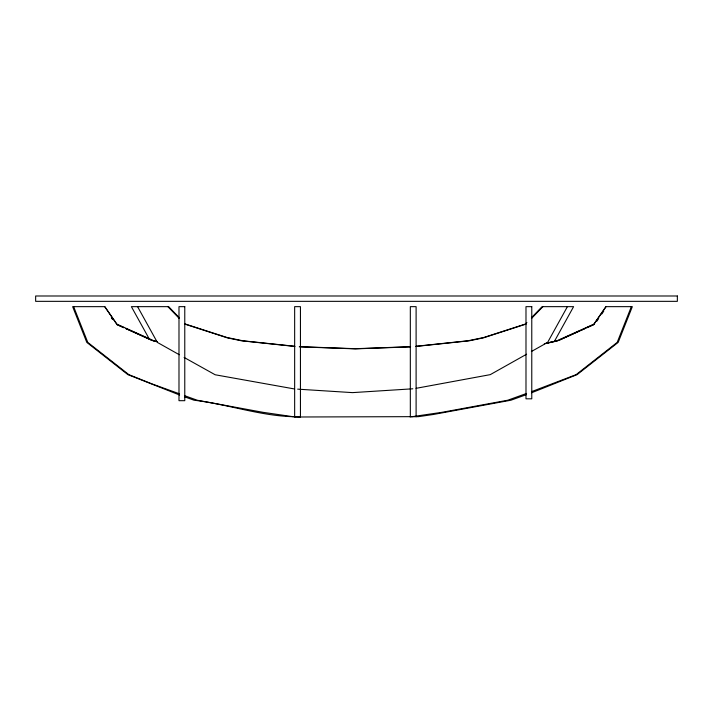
<?xml version="1.0" encoding="UTF-8"?>
<svg xmlns="http://www.w3.org/2000/svg" width="713" height="713" viewBox="0 0 713 713"><rect width="100%" height="100%" fill="white"/><g stroke="black" fill="none" stroke-linecap="round" stroke-linejoin="round"><path stroke-width="1.07" d="M631.353 306.652L617.2 342.392L576.122 374.637L531.809 391.544M567.405 306.652L547.637 342.392L531.381 351.527M554.366 341.429L573.6 306.652L542.103 306.652L531.461 317.722M593.956 324.05L605.934 306.652L632.333 306.652L618.18 342.392L577.102 374.637L531.595 392.765M606.059 306.652L594.081 324.05L556.88 340.787L547.575 342.926M596.763 321.305L598.662 318.559M601.808 313.978L603.706 311.233M526.898 322.472L525.374 324.05L483.815 337.481L467.88 340.787L416.125 346.26M531.461 318.515L542.869 306.652M526.604 354.218L490.268 374.637L416.062 388.327M558.796 340.333L593.876 324.504M559.919 339.878L579.963 330.832M581.968 329.932L584.972 328.577M586.977 327.668L593.991 324.504M526.577 393.433L507.745 400.225L442.042 412.31L412.239 416.659L294.656 417.007L294.656 306.652L300.44 306.652L300.44 417.007L292.74 416.659L262.937 412.31L197.234 400.225L184.676 395.697M526.417 394.628L510.909 400.225L433.513 414.458L418.442 416.659L409.841 416.749M526.132 324.05L483.262 337.909L469.377 340.787L415.848 346.447M544.286 343.711L557.005 340.787M547.076 343.256L557.914 340.787M412.8 388.799L352.489 392.622L297.66 389.146M410.608 346.687L355.377 348.702L300.155 346.687M410.367 346.875L355.377 348.871L299.291 346.83M295.137 416.749C260.949 416.223 227.884 404.218 194.07 400.225L184.765 396.874M294.371 388.941L215.183 374.771L184.114 357.445M294.638 346.26L242.883 340.787L226.948 337.481L185.389 324.05M294.915 346.447L241.386 340.787L227.5 337.909L184.631 324.05M153.758 340.787L156.985 341.5M152.84 340.787L157.252 341.777M179.444 393.808L152.252 383.995L128.857 374.637L87.779 342.392L73.626 306.652M179.596 395.002L127.877 374.637L86.799 342.392L72.646 306.652L104.82 306.652L116.807 324.05M153.883 340.787L116.682 324.05L104.704 306.652M116.887 324.504L123.902 327.668M125.907 328.577L151.967 340.333M116.772 324.504L123.786 327.668M125.791 328.577L151.842 340.333M179.337 354.753L157.341 342.392L137.573 306.652M179.302 317.722L168.651 306.652L131.379 306.652L149.543 339.495M167.894 306.652L179.302 318.515M111.478 317.641L112.734 319.469M111.353 317.641L112.618 319.469M416.107 416.749L416.107 306.652L410.323 306.652L410.323 416.749M677.35 295.993L35.65 295.993L35.65 301.341L677.35 301.341L677.35 295.993M184.774 306.652L178.99 306.652L178.99 400.688L184.774 400.688L184.774 306.652M531.773 306.652L525.989 306.652L525.989 398.817L531.773 398.817L531.773 306.652"/></g></svg>
